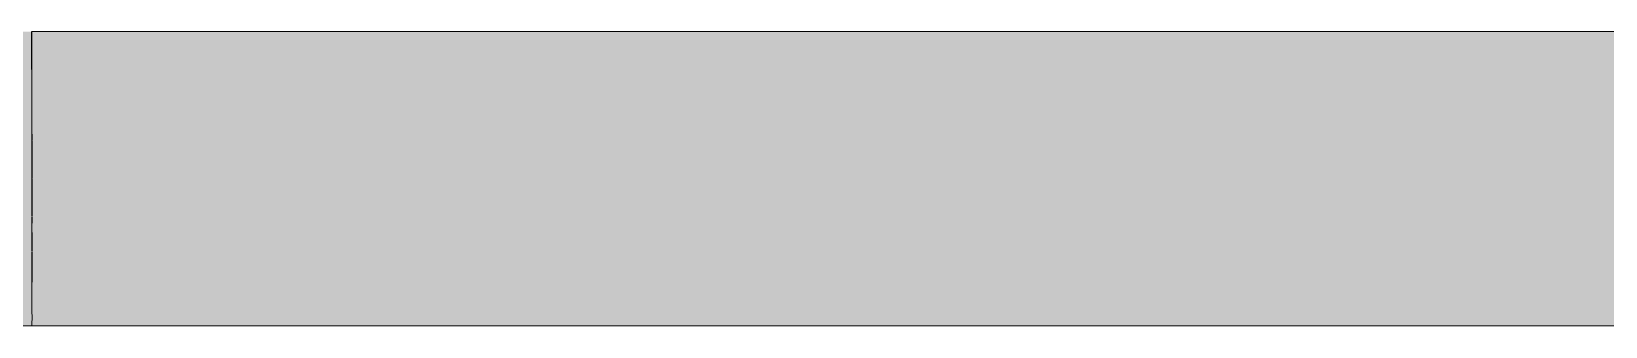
# Model space of a CAD drawing. Header units: inches. Extents: x -3679 to 241, y -496 to 1784.
# Drawn here: x -2998.62 to -2979.86, y 919.73 to 923.24 of the extents above; entities that cross this region are included whole.
import ezdxf

# ---------------------------------------------------------------- set-up
doc = ezdxf.new("R2010")
doc.units = ezdxf.units.IN
doc.header["$MEASUREMENT"] = 0
doc.layers.add('P-PIPE', color=1, linetype='Continuous', lineweight=9)

msp = doc.modelspace()

# ---------------------------------------------------------------- hatches: boundary and pattern name
at = {"layer": 'P-PIPE'}
h = msp.add_hatch(color=256, dxfattribs=at)
h.paths.add_polyline_path([(-3005.382, 920.825), (-3005.382, 920.825), (-3003.701, 920.929)], flags=0)
h.paths.add_polyline_path([(-3005.382, 920.25), (-3003.75, 920.253), (-3003.691, 920.606), (-3003.516, 921.028), (-3003.296, 921.401), (-3003.066, 921.716), (-3002.865, 921.958), (-3002.448, 922.367), (-3002.294, 922.505), (-3002, 922.73), (-3001.706, 922.505), (-3001.416, 922.248), (-3001.126, 921.948), (-3000.87, 921.642), (-3000.616, 921.271), (-3000.434, 920.941), (-3000.299, 920.584), (-3000.25, 920.258), (-2998.612, 920.26), (-2998.617, 923.242), (-3005.386, 923.232), (-3005.383, 922.364), (-3005.382, 920.264)], flags=0)
msp.add_hatch(color=256, dxfattribs=at).paths.add_polyline_path([(-2981.801, 921.492), (-2911.382, 921.492), (-2911.386, 923.242), (-2998.614, 923.242), (-2998.611, 922.248), (-2998.61, 921.492), (-2994.656, 921.492)], flags=0)
h = msp.add_hatch(color=256, dxfattribs=at)
h.paths.add_polyline_path([(-2998.611, 919.742), (-2911.386, 919.742), (-2911.383, 920.617), (-2911.382, 921.492), (-2998.61, 921.492), (-2998.611, 919.742)], flags=0)
h.paths.add_polyline_path([(-2998.611, 919.977), (-2998.301, 919.977), (-2981.801, 919.977)], flags=0)
h = msp.add_hatch(color=256, dxfattribs=at)
h.paths.add_polyline_path([(-3005.383, 919.732), (-3003.75, 919.75), (-3003.751, 920.253), (-3005.382, 920.25), (-3005.383, 919.763)], flags=0)
h.paths.add_polyline_path([(-2998.612, 919.742), (-2998.612, 920.26), (-3000.25, 920.258), (-3000.25, 919.744), (-2998.642, 919.742)], flags=0)

# ---------------------------------------------------------------- linework, layer by layer
for p, q in [((-2911.386, 923.242), (-2998.614, 923.242)), ((-3000.25, 919.74), (-2998.612, 919.742)), ((-2998.614, 919.742), (-2911.386, 919.742))]:
    msp.add_line(p, q, dxfattribs=at)
for major_axis, ratio, start_param, end_param in [((-0.003, 1.75), 0.001473, 4.716556, 6.283185), ((0, 1.75), 0.002083, 4.978557, 6.283185), ((0, 1.75), 0.002083, 4.716606, 4.974188), ((-0.003, 1.75), 0.001473, 4.454757, 4.712341), ((0, 1.75), 0.002083, 4.454666, 4.712389), ((0, 1.75), 0.002083, 4.192715, 4.45059), ((-0.003, 1.75), 0.001473, 4.192957, 4.45039), ((0, 1.75), 0.002083, 3.930726, 4.18879), ((-0.003, 1.75), 0.001473, 3.931158, 4.188401), ((0, 1.75), 0.002083, 3.668639, 3.926991), ((0, 1.75), 0.002083, 3.538087, 3.665191), ((-0.003, 1.75), 0.001473, 3.407559, 3.536235), ((0, 1.75), 0.002083, 3.277177, 3.403392), ((-0.003, 1.75), 0.001473, 3.14576, 3.274359)]:
    msp.add_ellipse((-2998.614, 921.492), major_axis=major_axis, ratio=ratio, start_param=start_param, end_param=end_param, dxfattribs=at)

doc.saveas('drawing.dxf')
